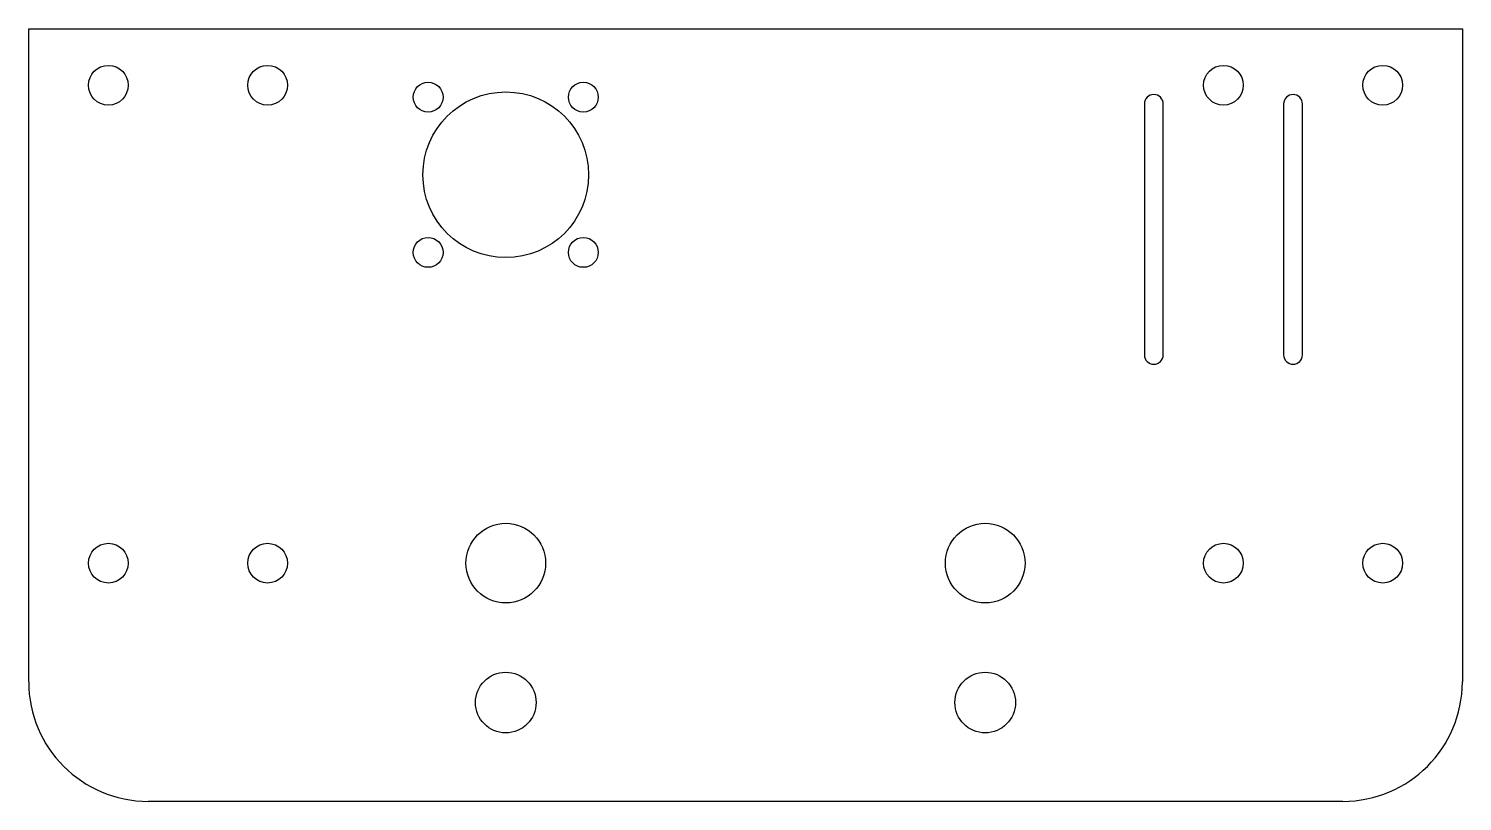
# Model space of a CAD drawing. Header units: millimetres. Extents: x 74 to 303, y 97 to 220.
import ezdxf

# ---------------------------------------------------------------- set-up
doc = ezdxf.new("R2010")
doc.units = ezdxf.units.MM
doc.header["$LTSCALE"] = 23.1
doc.layers.get('0').update_dxf_attribs({"linetype": 'CONTINUOUS'})

msp = doc.modelspace()

# ---------------------------------------------------------------- linework, layer by layer
at = {"color": 7, "linetype": 'CONTINUOUS'}
for p, q in [((74.05, 115.65), (74.05, 219.8)), ((74.05, 219.8), (302.65, 219.8)), ((302.65, 219.8), (302.65, 115.65)), ((251.95, 207.8), (251.95, 167.8)), ((254.95, 167.8), (254.95, 207.8)), ((274.15, 207.8), (274.15, 167.8)), ((277.15, 167.8), (277.15, 207.8)), ((283.6, 96.6), (93.1, 96.6))]:
    msp.add_line(p, q, dxfattribs=at)
for centre, radius in [((86.75, 210.78), 3.17), ((112.15, 210.78), 3.17), ((264.55, 210.78), 3.17), ((289.95, 210.78), 3.17), ((137.74, 208.88), 2.38), ((162.49, 208.88), 2.38), ((150.12, 196.51), 13.21), ((137.74, 184.13), 2.38), ((162.49, 184.13), 2.38), ((150.12, 134.58), 6.35), ((226.57, 134.58), 6.35), ((86.75, 134.58), 3.17), ((112.15, 134.58), 3.17), ((264.55, 134.58), 3.17), ((289.95, 134.58), 3.17), ((150.12, 112.35), 4.83), ((226.57, 112.35), 4.83)]:
    msp.add_circle(centre, radius, dxfattribs=at)
for centre, radius, start, end in [((253.45, 207.8), 1.5, 0, 180), ((275.65, 207.8), 1.5, 0, 180), ((253.45, 167.8), 1.5, 180, 360), ((275.65, 167.8), 1.5, 180, 360), ((93.1, 115.65), 19.05, 180, 270), ((283.6, 115.65), 19.05, 270, 360)]:
    msp.add_arc(centre, radius, start, end, dxfattribs=at)

doc.saveas('drawing.dxf')
